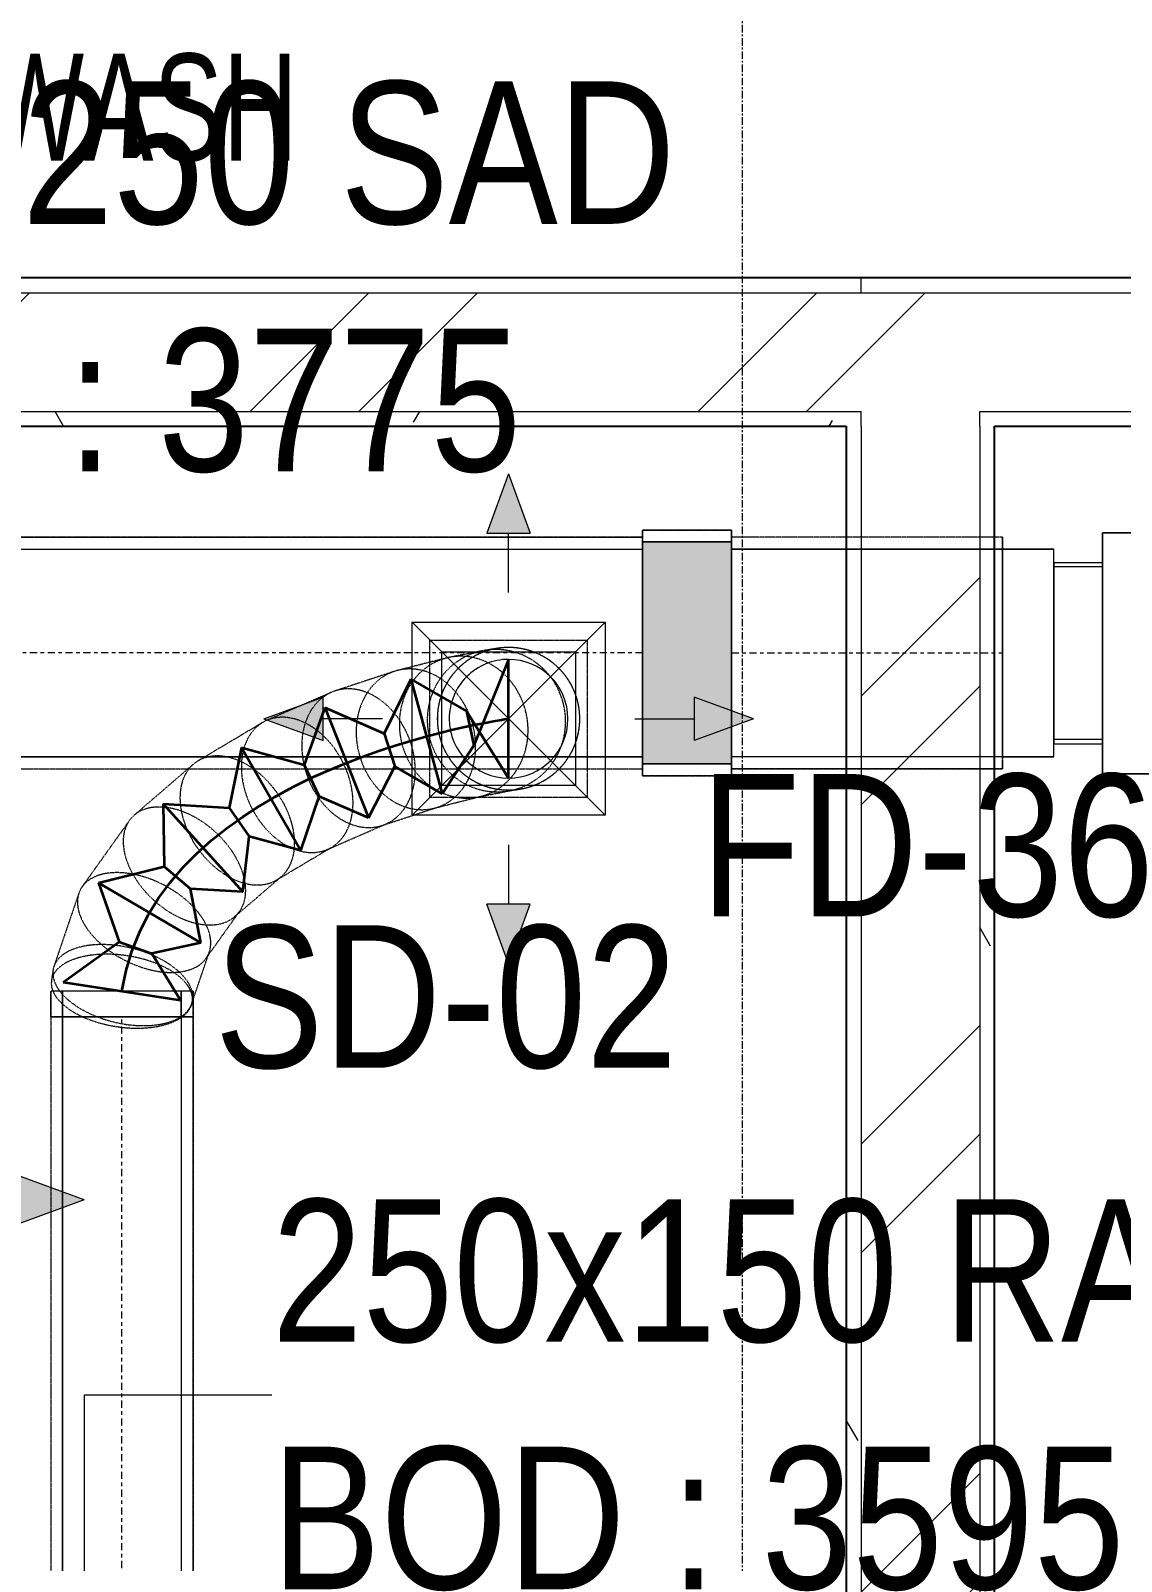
# Model space of a CAD drawing. Header units: inches. Extents: x -83664 to 20107, y -47222 to 19398.
# Drawn here: x -19171 to -17334, y -5651 to -3073 of the extents above; entities that cross this region are included whole.
import ezdxf

# ---------------------------------------------------------------- set-up
doc = ezdxf.new("R2010")
doc.units = ezdxf.units.IN
doc.header["$MEASUREMENT"] = 0
for name, pattern in [('Center', [29.999999, 12, -6, 6, -6]), ('Grid Line', [22.225, 12.7, -3.175, 3.175, -3.175]), ('Hidden 0_50', [1.0584, 0.5292, -0.5292])]:
    doc.linetypes.add(name, pattern=pattern)
for name, color, linetype, lineweight in [('A-DETL-GENF', 7, 'Continuous', 9), ('A-WALL', 7, 'Continuous', 9), ('A-WALL-PATT', 7, 'Continuous', 25), ('G-ANNO-TEXT', 7, 'Continuous', 9), ('M-EQPM', 7, 'Continuous', 18), ('M-HVAC-CDFF', 7, 'Continuous', 9), ('M-HVAC-DUCT-CNTR', 7, 'Center', 9), ('M-HVAC-DUCT-IDEN', 7, 'Continuous', 18), ('ROOM TAG', 7, 'Continuous', 9), ('S-GRID', 7, 'Continuous', 9)]:
    doc.layers.add(name, color=color, linetype=linetype, lineweight=lineweight)
for name, color, linetype, lineweight, true_color in [('FF ROOM TAG_dwg', 7, 'Continuous', 9, 0x767676), ('M-HVAC-DUCT', 7, 'Continuous', 9, 0xffe97f), ('M-HVAC-DUCT-PATT', 7, 'Continuous', 35, 0x007f00)]:
    doc.layers.add(name, color=color, linetype=linetype, lineweight=lineweight, true_color=true_color)
doc.styles.add('Arial Narrow_20', font='ARIALN.TTF', dxfattribs={"width": 0.85, "height": 4572})
doc.styles.add('Arial Narrow_21', font='ARIALN.TTF', dxfattribs={"height": 240})
pattern_1 = [(0, (0, 0), (1219.2, 304.8), [50.292, -864.108, 50.292, -864.108, -4876.8]), (0, (0, 0), (1219.2, 304.8), [-1828.8, 50.292, -1778.508, 50.292, -864.108, -2133.6]), (0, (0, 0), (1219.2, 304.8), [-4572, 50.292, -559.308, 50.292, -1473.708]), (120, (457.2, 152.4), (-873.56454, 903.45817), [50.292, -864.108, 50.292, -864.108, -4876.8]), (120, (457.2, 152.4), (-873.56454, 903.45817), [-1828.8, 50.292, -1778.508, 50.292, -864.108, -2133.6]), (120, (457.2, 152.4), (-873.56454, 903.45817), [-4572, 50.292, -559.308, 50.292, -1473.708]), (240, (609.6, 762), (-345.63546, -1208.25817), [50.292, -864.108, 50.292, -864.108, -4876.8]), (240, (609.6, 762), (-345.63546, -1208.25817), [-1828.8, 50.292, -1778.508, 50.292, -864.108, -2133.6]), (240, (609.6, 762), (-345.63546, -1208.25817), [-4572, 50.292, -559.308, 50.292, -1473.708])]
pattern_2 = [(45, (0, 0), (-377.1708, 377.1708), []), (45, (0, 571.5), (-377.1708, 377.1708), [])]

# ---------------------------------------------------------------- blocks, each defined once
blk = doc.blocks.new('GCE-AT-Supply Air Rectangular Diffuser - 225x225-V73-FIRST FLOOR AC CONDITIONING LAYOUT - PART A')
at = {"layer": 'A-DETL-GENF', "true_color": 0xff7f00}
for points in [[(36.4, 312.5), (0, 412.5), (-36.4, 312.5)], [(-312.5, -36.4), (-312.5, 36.4), (-412.5, 0)], [(375.7, -13.4), (412.5, 0), (375.7, 13.4)], [(0, -412.5), (36.4, -312.5), (-36.4, -312.5)]]:
    blk.add_hatch(color=30, dxfattribs=at).paths.add_polyline_path(points)
at = {"layer": 'A-DETL-GENF', "color": 30, "true_color": 0xff7f00}
for p, q in [((0, 412.5), (-36.4, 312.5)), ((0, 412.5), (36.4, 312.5)), ((-36.4, 312.5), (36.4, 312.5)), ((0, 212.5), (0, 312.5)), ((-162.5, -162.5), (162.5, 162.5)), ((-162.5, 162.5), (162.5, -162.5)), ((-162.5, -162.5), (-162.5, 162.5)), ((-162.5, 162.5), (162.5, 162.5)), ((162.5, 162.5), (162.5, -162.5)), ((-412.5, 0), (-312.5, 36.4)), ((-312.5, -36.4), (-312.5, 36.4)), ((312.5, 36.4), (312.5, -36.4)), ((412.5, 0), (312.5, 36.4)), ((212.5, 0), (312.5, 0)), ((-412.5, 0), (-312.5, -36.4)), ((-212.5, 0), (-312.5, 0)), ((412.5, 0), (312.5, -36.4)), ((162.5, -162.5), (-162.5, -162.5)), ((0, -212.5), (0, -312.5)), ((36.4, -312.5), (-36.4, -312.5)), ((0, -412.5), (-36.4, -312.5)), ((0, -412.5), (36.4, -312.5))]:
    blk.add_line(p, q, dxfattribs=at)
blk = doc.blocks.new('M_Rec to Rnd Transition - Angle - 60 Degree-7670840-FIRST FLOOR AC CONDITIONING LAYOUT - PART A')
at = {"layer": 'M-HVAC-DUCT', "color": 30, "true_color": 0xff7f00}
for p, q in [((0, 100), (43.3, 100)), ((43.3, 100), (0, 100)), ((0, 100), (0, -100)), ((0, -100), (0, 100)), ((43.3, 0), (43.3, 100)), ((43.3, 0), (43.3, 100)), ((43.3, -100), (43.3, 0)), ((43.3, -100), (43.3, 0)), ((0, -100), (43.3, -100)), ((43.3, -100), (0, -100))]:
    blk.add_line(p, q, dxfattribs=at)
blk = doc.blocks.new('M_Rectangular to Round Transition - Angle - 45 Degree-7598641-FIRST FLOOR AC CONDITIONING LAYOUT - PART A')
at = {"layer": 'M-HVAC-DUCT', "color": 30, "true_color": 0xff7f00}
for p, q in [((98623.4, 55249.6), (98623.4, 55474.6)), ((98623.4, 55474.6), (98848.4, 55474.6)), ((98848.4, 55474.6), (98848.4, 55249.6)), ((98848.4, 55249.6), (98623.4, 55249.6))]:
    blk.add_line(p, q, dxfattribs=at)
for start, end in [(90, 180), (0, 90), (180, 270), (270, 0)]:
    blk.add_arc((98735.9, 55362.1), 100, start, end, dxfattribs=at)
blk = doc.blocks.new('GCE-AT-Supply Air Rectangular Diffuser - 300x300-6788639-FIRST FLOOR AC CONDITIONING LAYOUT - PART A')
at = {"layer": 'A-DETL-GENF', "true_color": 0xff7f00}
for points in [[(54.6, 425), (0, 575), (-54.6, 425)], [(-425, -54.6), (-425, 54.6), (-575, 0)], [(425, -54.6), (575, 0), (425, 54.6)], [(0, -575), (54.6, -425), (-54.6, -425)]]:
    blk.add_hatch(color=30, dxfattribs=at).paths.add_polyline_path(points)
at = {"layer": 'A-DETL-GENF', "color": 30, "true_color": 0xff7f00}
for p, q in [((0, 575), (-54.6, 425)), ((0, 575), (54.6, 425)), ((-54.6, 425), (54.6, 425)), ((0, 275), (0, 425)), ((-200, -200), (200, 200)), ((-200, 200), (200, -200)), ((-200, -200), (-200, 200)), ((-200, 200), (200, 200)), ((200, 200), (200, -200)), ((-575, 0), (-425, 54.6)), ((-425, -54.6), (-425, 54.6)), ((425, 54.6), (425, -54.6)), ((575, 0), (425, 54.6)), ((-575, 0), (-425, -54.6)), ((275, 0), (425, 0)), ((-275, 0), (-425, 0)), ((575, 0), (425, -54.6)), ((200, -200), (-200, -200)), ((0, -275), (0, -425)), ((54.6, -425), (-54.6, -425)), ((0, -575), (-54.6, -425)), ((0, -575), (54.6, -425))]:
    blk.add_line(p, q, dxfattribs=at)
blk = doc.blocks.new('CAV - CAV-22-9301384-FIRST FLOOR AC CONDITIONING LAYOUT - PART A')
at = {"layer": 'M-EQPM', "color": 30, "true_color": 0xff7f00}
for p, q in [((500, 203), (-500, 203)), ((-500, 203), (-500, -203)), ((-500, -203), (-500, 203)), ((-500, 203), (500, 203)), ((500, -203), (500, 203)), ((500, 203), (500, -203)), ((-500, 152.5), (-581.8, 152.5)), ((-581.8, 152.5), (-581.8, -152.5)), ((-581.8, 152.5), (-581.8, -152.5)), ((-500, 145.8), (-581.8, 145.8)), ((-581.8, -144.2), (-581.8, 145.8)), ((-581.8, -144.2), (-581.8, 145.8)), ((-500, -152.5), (-500, 152.5)), ((-500, -152.5), (-500, 152.5)), ((-500, 145.8), (-500, -144.2)), ((-500, 145.8), (-500, -144.2)), ((581.8, 152.5), (500, 152.5)), ((500, 152.5), (500, -152.5)), ((500, 152.5), (500, -152.5)), ((581.8, 145.8), (500, 145.8)), ((500, -144.2), (500, 145.8)), ((500, -144.2), (500, 145.8)), ((581.8, -152.5), (581.8, 152.5)), ((581.8, -152.5), (581.8, 152.5)), ((581.8, 145.8), (581.8, -144.2)), ((581.8, 145.8), (581.8, -144.2)), ((-425, -123.3), (-425, 122.8)), ((-425, 122.8), (425, 122.8)), ((425, 122.8), (-425, 122.8)), ((-425, 122.8), (-425, -123.3)), ((425, 122.8), (425, -123.3)), ((425, -123.3), (425, 122.8)), ((425, -123.3), (-425, -123.3)), ((-425, -123.3), (425, -123.3)), ((-581.8, -144.2), (-500, -144.2)), ((-581.8, -152.5), (-500, -152.5)), ((500, -144.2), (581.8, -144.2)), ((500, -152.5), (581.8, -152.5)), ((-500, -203), (500, -203)), ((500, -203), (-500, -203)), ((-183.8, -203), (-403.8, -203)), ((-403.8, -203), (-183.8, -203)), ((-403.8, -203), (-403.8, -257.7)), ((-403.8, -203), (-403.8, -257.7)), ((-183.8, -257.7), (-183.8, -203)), ((-183.8, -203), (-183.8, -257.7)), ((-183.8, -257.7), (-403.8, -257.7)), ((-403.8, -257.7), (-183.8, -257.7))]:
    blk.add_line(p, q, dxfattribs=at)
blk = doc.blocks.new('GCE-DA-Fire Damper-Rectangular - Standard-8200079-FIRST FLOOR AC CONDITIONING LAYOUT - PART A')
at = {"layer": 'A-DETL-GENF', "true_color": 0xff7f00}
blk.add_hatch(color=30, dxfattribs=at).paths.add_polyline_path([(75, 187), (75, -187), (-75, -187), (-75, 187)])
at = {"layer": 'A-DETL-GENF', "color": 30, "true_color": 0xff7f00}
for p, q in [((75, 187), (-75, 187)), ((-75, 187), (-75, -187)), ((75, -187), (75, 187)), ((-75, -187), (75, -187))]:
    blk.add_line(p, q, dxfattribs=at)
at = {"layer": 'M-HVAC-DUCT', "color": 30, "true_color": 0xff7f00}
for p, q in [((-75, -187), (-75, 187)), ((-75, 187), (75, 187)), ((75, 187), (75, -187)), ((75, -187), (-75, -187))]:
    blk.add_line(p, q, dxfattribs=at)
blk = doc.blocks.new('M_Rec to Rnd Transition - Angle - 60 Degree-7718193-FIRST FLOOR AC CONDITIONING LAYOUT - PART A')
at = {"layer": 'M-HVAC-DUCT', "color": 30, "true_color": 0xff7f00}
for p, q in [((0, 175), (86.6, 175)), ((86.6, 175), (0, 175)), ((0, 175), (0, -175)), ((0, -175), (0, 175)), ((86.6, 0), (86.6, 175)), ((86.6, 0), (86.6, 175)), ((86.6, -175), (86.6, 0)), ((86.6, -175), (86.6, 0)), ((0, -175), (86.6, -175)), ((86.6, -175), (0, -175))]:
    blk.add_line(p, q, dxfattribs=at)
blk = doc.blocks.new('TEMW-SMBZ-HO-BM-HVAC-00002_rvt-1-FIRST FLOOR AC CONDITIONING LAYOUT - PART A')
at = {"layer": 'M-HVAC-DUCT', "color": 30, "linetype": 'Hidden 0_50', "true_color": 0xff7f00}
for p, q in [((133466.3, 94458), (133316.3, 94458)), ((133316.3, 94458), (133316.3, 94044)), ((133316.3, 94044), (133316.3, 94458)), ((133316.3, 94458), (133466.3, 94458)), ((133466.3, 94044), (133466.3, 94458)), ((133466.3, 94458), (133466.3, 94044)), ((133316.3, 94446), (131482, 94446)), ((131482, 94446), (133316.3, 94446)), ((133316.3, 94446), (133316.3, 94056)), ((133316.3, 94056), (133316.3, 94446)), ((133466.3, 94056), (133466.3, 94446)), ((133466.3, 94446), (133466.3, 94056)), ((133922.6, 94446), (133466.3, 94446)), ((133922.6, 94446), (133466.3, 94446)), ((133922.6, 94056), (133922.6, 94446)), ((133922.6, 94446), (133922.6, 94056)), ((132958.1, 94007.7), (132958.1, 94272.7)), ((132958.1, 94272.7), (133223.1, 94272.7)), ((133223.1, 94272.7), (133223.1, 94007.7)), ((133046.9, 94254.7), (132991.1, 94243.6)), ((133071.8, 94258.7), (133051.2, 94255.4)), ((132898.3, 94220), (132798.2, 94187)), ((132986.1, 94242.5), (132903.7, 94221.5)), ((132792.2, 94184.7), (132683.3, 94137.4)), ((132676.4, 94133.9), (132567.5, 94069.2)), ((132559.6, 94063.6), (132459.9, 93977.7)), ((131482, 94056), (133316.3, 94056)), ((131482, 94056), (133316.3, 94056)), ((133316.3, 94044), (133466.3, 94044)), ((133466.3, 94044), (133316.3, 94044)), ((133466.3, 94056), (133922.6, 94056)), ((133922.6, 94056), (133466.3, 94056)), ((133039, 94008.4), (133093.4, 94019.2)), ((133089.1, 94018.5), (133109.4, 94021.7)), ((132877.6, 93960.5), (132970.7, 93991.1)), ((133223.1, 94007.7), (132958.1, 94007.7)), ((132965.3, 93989.6), (133044, 94009.6)), ((132451.8, 93968.8), (132372.4, 93857.4)), ((132785.7, 93920.2), (132883.6, 93962.8)), ((132699.8, 93868.6), (132792.6, 93923.8)), ((132629.3, 93806.9), (132707.7, 93874.3)), ((132366.8, 93846.5), (132324.7, 93723.1)), ((132581, 93736.6), (132637.4, 93815.7)), ((132556.9, 93660.2), (132586.6, 93747.6)), ((132323.3, 93717.2), (132320.6, 93699.3)), ((132319.3, 93638.1), (132319.3, 93681.4)), ((132319.3, 93681.4), (132319.3, 93638.1)), ((132439.3, 93681.4), (132319.3, 93681.4)), ((132439.3, 93681.4), (132319.3, 93681.4)), ((132559.3, 93681.4), (132439.3, 93681.4)), ((132559.3, 93681.4), (132439.3, 93681.4)), ((132559.3, 93638.1), (132559.3, 93681.4)), ((132559.3, 93681.4), (132559.3, 93638.1)), ((132557.9, 93663.4), (132558.3, 93666.1)), ((132559.3, 93638.1), (132319.3, 93638.1)), ((132319.3, 93638.1), (132559.3, 93638.1)), ((132319.3, 93638.1), (132319.3, 91030)), ((132319.3, 93638.1), (132319.3, 91030)), ((132559.3, 93638.1), (132319.3, 93638.1)), ((132319.3, 93638.1), (132559.3, 93638.1)), ((132559.3, 91030), (132559.3, 93638.1)), ((132559.3, 93638.1), (132559.3, 91030))]:
    blk.add_line(p, q, dxfattribs=at)
at = {"layer": 'M-HVAC-DUCT', "color": 30, "true_color": 0xff7f00}
for p, q in [((131482, 94426), (133316.3, 94426)), ((131482, 94426), (133316.3, 94426)), ((133316.3, 94076), (133316.3, 94426)), ((133316.3, 94426), (133316.3, 94076)), ((133466.3, 94426), (133466.3, 94076)), ((133466.3, 94076), (133466.3, 94426)), ((133466.3, 94426), (133922.6, 94426)), ((133922.6, 94426), (133466.3, 94426)), ((133922.6, 94426), (133922.6, 94076)), ((133922.6, 94076), (133922.6, 94426)), ((133316.3, 94076), (131482, 94076)), ((131482, 94076), (133316.3, 94076)), ((133922.6, 94076), (133466.3, 94076)), ((133922.6, 94076), (133466.3, 94076)), ((132339.3, 93638.1), (132539.3, 93638.1)), ((132539.3, 93638.1), (132339.3, 93638.1)), ((132339.3, 91030), (132339.3, 93638.1)), ((132339.3, 93638.1), (132339.3, 91030)), ((132539.3, 93638.1), (132539.3, 91030)), ((132539.3, 93638.1), (132539.3, 91030))]:
    blk.add_line(p, q, dxfattribs=at)
at = {"layer": 'M-HVAC-DUCT', "color": 30, "linetype": 'Hidden 0_50', "true_color": 0xff7f00}
for start, end in [(90, 180), (327.3244, 147.3244), (0, 90), (147.3244, 327.3244), (180, 270), (270, 0)]:
    blk.add_arc((133090.6, 94140.2), 120, start, end, dxfattribs=at)
for start_param, end_param in [(3.141593, 6.283185), (0, 3.141593)]:
    blk.add_ellipse((132439.3, 93681.4), major_axis=(-118.6, 18), ratio=0.502686, start_param=start_param, end_param=end_param, dxfattribs=at)
for points in [[(133107.9, 94059.7), (133112.8, 94068.4), (133120.4, 94087.2), (133124.7, 94118.2), (133121.5, 94149.6), (133111, 94179.5), (133094, 94205.7), (133071.6, 94226.5), (133045.4, 94240.4), (133017.1, 94246.6), (132988.6, 94244.5), (132962, 94234.3), (132938.9, 94216.8), (132927, 94201), (132922.1, 94192.3)], [(133168.6, 94071.8), (133174.1, 94080.5), (133182.7, 94099.6), (133187.9, 94130.7), (133185.1, 94162.3), (133174.5, 94192.1), (133156.8, 94218.2), (133133.2, 94238.7), (133105.3, 94252.3), (133075, 94258.1), (133044.3, 94255.5), (133015.4, 94244.9), (132990.3, 94227), (132977.1, 94210.9), (132971.7, 94202.1)], [(133191.6, 94075.4), (133197.3, 94084.2), (133206.2, 94103.3), (133211.8, 94134.5), (133209.2, 94166.1), (133198.4, 94195.9), (133180.3, 94221.9), (133156.1, 94242.4), (133127.5, 94255.8), (133096.3, 94261.4), (133064.7, 94258.8), (133034.9, 94248), (133008.9, 94229.9), (132995.2, 94213.8), (132989.6, 94205)], [(133022.8, 94038.1), (133027, 94046.6), (133033.4, 94065.1), (133036.3, 94095.7), (133032.2, 94127), (133021.5, 94156.8), (133004.8, 94183.1), (132983.4, 94204.1), (132958.6, 94218.4), (132932.2, 94225), (132905.9, 94223.5), (132881.6, 94213.9), (132860.9, 94197), (132850.5, 94181.5), (132846.2, 94173)], [(132922.1, 94192.3), (132917.3, 94183.6), (132909.6, 94164.8), (132905.4, 94133.8), (132908.6, 94102.4), (132919, 94072.5), (132936, 94046.3), (132958.4, 94025.5), (132984.7, 94011.6), (133013, 94005.4), (133041.4, 94007.5), (133068.1, 94017.7), (133091.1, 94035.2), (133103, 94051), (133107.9, 94059.7)], [(132971.7, 94202.1), (132966.3, 94193.4), (132957.7, 94174.3), (132952.4, 94143.2), (132955.2, 94111.6), (132965.8, 94081.8), (132983.5, 94055.7), (133007.1, 94035.2), (133035, 94021.6), (133065.3, 94015.8), (133096, 94018.4), (133124.9, 94029), (133150, 94046.9), (133163.2, 94063), (133168.6, 94071.8)], [(132989.6, 94205), (132983.9, 94196.2), (132975, 94177.1), (132969.4, 94145.9), (132972, 94114.3), (132982.8, 94084.5), (133000.9, 94058.5), (133025.1, 94038), (133053.7, 94024.5), (133084.9, 94019), (133116.5, 94021.6), (133146.3, 94032.4), (133172.3, 94050.5), (133186, 94066.6), (133191.6, 94075.4)], [(132924.3, 94005.7), (132927.9, 94014), (132933, 94032.1), (132934.3, 94062.1), (132928.9, 94093), (132917.4, 94122.5), (132900.4, 94148.7), (132879.2, 94169.8), (132855.1, 94184.3), (132829.9, 94191.4), (132805.3, 94190.3), (132782.8, 94181.4), (132764.1, 94165.1), (132755, 94150.1), (132751.4, 94141.8)], [(132846.2, 94173), (132842, 94164.5), (132835.6, 94146), (132832.7, 94115.4), (132836.8, 94084.1), (132847.5, 94054.3), (132864.2, 94028), (132885.6, 94007), (132910.4, 93992.7), (132936.8, 93986.1), (132963.1, 93987.6), (132987.4, 93997.2), (133008.1, 94014.1), (133018.5, 94029.6), (133022.8, 94038.1)], [(132822.4, 93961.4), (132825.3, 93969.4), (132829.2, 93987), (132828.5, 94016.2), (132821.3, 94046.2), (132808.3, 94075.1), (132790.3, 94100.8), (132768.4, 94121.6), (132744.2, 94136.1), (132719.4, 94143.3), (132695.6, 94142.7), (132674.4, 94134.3), (132657.4, 94118.7), (132649.5, 94104.3), (132646.6, 94096.3)], [(132751.4, 94141.8), (132747.9, 94133.5), (132742.7, 94115.4), (132741.5, 94085.4), (132746.9, 94054.5), (132758.4, 94025), (132775.4, 93998.8), (132796.6, 93977.7), (132820.6, 93963.2), (132845.9, 93956.2), (132870.5, 93957.2), (132893, 93966.1), (132911.7, 93982.4), (132920.8, 93997.4), (132924.3, 94005.7)], [(132646.6, 94096.3), (132643.7, 94088.2), (132639.9, 94070.7), (132640.6, 94041.5), (132647.7, 94011.4), (132660.7, 93982.5), (132678.8, 93956.8), (132700.6, 93936), (132724.8, 93921.5), (132749.6, 93914.3), (132773.4, 93915), (132794.6, 93923.3), (132811.6, 93938.9), (132819.5, 93953.4), (132822.4, 93961.4)], [(132726.6, 93904.5), (132728.9, 93912.1), (132731.3, 93928.8), (132728.3, 93956.7), (132718.9, 93985.4), (132703.6, 94012.9), (132683.6, 94037.5), (132660.2, 94057.4), (132635, 94071.2), (132609.6, 94078.1), (132586, 94077.6), (132565.5, 94069.6), (132549.7, 94054.8), (132543, 94041), (132540.7, 94033.4)], [(132540.7, 94033.4), (132538.5, 94025.8), (132536, 94009), (132539, 93981.2), (132548.4, 93952.5), (132563.7, 93924.9), (132583.7, 93900.4), (132607.1, 93880.5), (132632.4, 93866.6), (132657.7, 93859.7), (132681.3, 93860.3), (132701.8, 93868.2), (132717.6, 93883.1), (132724.3, 93896.8), (132726.6, 93904.5)], [(132646, 93835.1), (132647.7, 93842.2), (132648.7, 93857.7), (132643.1, 93883.3), (132630.7, 93909.5), (132612.5, 93934.5), (132589.7, 93956.7), (132563.8, 93974.4), (132536.6, 93986.6), (132510, 93992.3), (132485.7, 93991.2), (132465.4, 93983.4), (132450.5, 93969.4), (132444.9, 93956.5), (132443.2, 93949.4)], [(132443.2, 93949.4), (132441.6, 93942.3), (132440.6, 93926.9), (132446.2, 93901.3), (132458.5, 93875.1), (132476.7, 93850), (132499.5, 93827.9), (132525.4, 93810.1), (132552.6, 93798), (132579.3, 93792.2), (132603.6, 93793.3), (132623.8, 93801.1), (132638.7, 93815.2), (132644.4, 93828), (132646, 93835.1)], [(132588.3, 93754.2), (132589.4, 93760.5), (132589.1, 93774.1), (132580.9, 93796.1), (132565.6, 93818.1), (132544.3, 93838.7), (132518.3, 93856.5), (132489.5, 93870.2), (132459.9, 93878.9), (132431.4, 93882), (132405.9, 93879.4), (132385.4, 93871.1), (132371, 93857.8), (132366.2, 93846.2), (132365.1, 93839.8)], [(132365.1, 93839.8), (132364, 93833.5), (132364.4, 93819.9), (132372.5, 93798), (132387.8, 93775.9), (132409.2, 93755.3), (132435.1, 93737.6), (132463.9, 93723.9), (132493.6, 93715.1), (132522.1, 93712), (132547.5, 93714.7), (132568.1, 93722.9), (132582.5, 93736.3), (132587.2, 93747.9), (132588.3, 93754.2)], [(132558.3, 93666.1), (132559.1, 93671.6), (132558.1, 93683.2), (132548.6, 93701.2), (132531.7, 93718.6), (132508.6, 93734.1), (132480.9, 93746.8), (132450.5, 93755.7), (132419.4, 93760.2), (132389.8, 93760), (132363.6, 93755.2), (132342.7, 93746), (132328.5, 93733.2), (132324.1, 93722.7), (132323.3, 93717.2)], [(132323.3, 93717.2), (132322.5, 93711.7), (132323.5, 93700), (132333, 93682), (132349.9, 93664.6), (132373, 93649.1), (132400.7, 93636.5), (132431.1, 93627.6), (132462.2, 93623.1), (132491.8, 93623.3), (132518, 93628.1), (132538.9, 93637.2), (132553.1, 93650.1), (132557.5, 93660.5), (132558.3, 93666.1)]]:
    blk.add_open_spline(points, degree=3, dxfattribs=at)
at = {"layer": 'M-HVAC-DUCT-CNTR', "color": 30, "true_color": 0xff7f00}
for p, q in [((133316.3, 94251), (131482, 94251)), ((133466.3, 94251), (133922.6, 94251)), ((132439.3, 91030), (132439.3, 93638.1))]:
    blk.add_line(p, q, dxfattribs=at)
at = {"layer": 'M-HVAC-DUCT-CNTR', "color": 30, "linetype": 'Continuous', "lineweight": 35, "true_color": 0xff7f00}
blk.add_open_spline([(132439.3, 93681.4), (132496.7, 94060.7), (133090.6, 94140.2), (133090.6, 94140.2)], degree=3, dxfattribs=at)
at = {"layer": 'M-HVAC-DUCT-PATT', "color": 30, "true_color": 0xff7f00}
for p, q in [((133090.6, 94240.2), (133032.1, 94095.4)), ((133090.6, 94040.2), (133090.6, 94240.2)), ((132926.1, 94207), (132880.9, 94115.3)), ((132926.1, 94207), (133019.9, 94152.7)), ((132926.1, 94207), (132978.6, 94014)), ((132926.1, 94207), (132978.6, 94014)), ((132781.3, 94159.1), (132746.5, 94062.4)), ((132781.3, 94159.1), (132880.9, 94115.3)), ((132781.3, 94159.1), (132854.9, 93973.2)), ((132781.3, 94159.1), (132854.9, 93973.2)), ((133090.6, 94040.2), (133019.9, 94152.7)), ((133019.9, 94152.7), (133032.1, 94095.4)), ((132880.9, 94115.3), (132899.1, 94059.6)), ((132640.6, 94091.8), (132620.1, 93990)), ((132640.6, 94091.8), (132746.5, 94062.4)), ((132640.6, 94091.8), (132740.5, 93918.6)), ((132640.6, 94091.8), (132740.5, 93918.6)), ((132978.6, 94014), (133032.1, 94095.4)), ((132746.5, 94062.4), (132771.4, 94009.5)), ((132854.9, 93973.2), (132899.1, 94059.6)), ((132978.6, 94014), (132899.1, 94059.6)), ((132508.7, 93997), (132620.1, 93990)), ((132508.7, 93997), (132642.9, 93848.8)), ((132508.7, 93997), (132642.9, 93848.8)), ((132508.7, 93997), (132510.5, 93891.6)), ((132620.1, 93990), (132653.8, 93942.1)), ((132740.5, 93918.6), (132771.4, 94009.5)), ((132854.9, 93973.2), (132771.4, 94009.5)), ((132642.9, 93848.8), (132653.8, 93942.1)), ((132740.5, 93918.6), (132653.8, 93942.1)), ((132399.6, 93863.9), (132510.5, 93891.6)), ((132510.5, 93891.6), (132555, 93853.6)), ((132399.6, 93863.9), (132572.3, 93763)), ((132399.6, 93863.9), (132572.3, 93763)), ((132399.6, 93863.9), (132434.5, 93764.3)), ((132642.9, 93848.8), (132555, 93853.6)), ((132572.3, 93763), (132555, 93853.6)), ((132340.4, 93696.4), (132434.5, 93764.3)), ((132434.5, 93764.3), (132489.8, 93745.1)), ((132572.3, 93763), (132489.8, 93745.1)), ((132538.1, 93666.4), (132489.8, 93745.1)), ((132340.4, 93696.4), (132538.1, 93666.4)), ((132340.4, 93696.4), (132538.1, 93666.4))]:
    blk.add_line(p, q, dxfattribs=at)
at = {"layer": 'M-EQPM', "color": 6, "linetype": 'Hidden 0_50', "lineweight": 9, "true_color": 0xff00ff}
blk.add_blockref('CAV - CAV-22-9301384-FIRST FLOOR AC CONDITIONING LAYOUT - PART A', (134591, 94250.2), dxfattribs=at)
at = {"layer": 'M-HVAC-CDFF', "color": 6, "linetype": 'Hidden 0_50', "lineweight": 9, "true_color": 0xff00ff}
for name, p in [('GCE-AT-Supply Air Rectangular Diffuser - 225x225-V73-FIRST FLOOR AC CONDITIONING LAYOUT - PART A', (133090.6, 94140.2)), ('GCE-AT-Supply Air Rectangular Diffuser - 300x300-6788639-FIRST FLOOR AC CONDITIONING LAYOUT - PART A', (131800.7, 93330))]:
    blk.add_blockref(name, p, dxfattribs=at)
at = {"layer": 'M-HVAC-DUCT', "color": 6, "linetype": 'Hidden 0_50', "lineweight": 9, "true_color": 0xff00ff, "extrusion": (0, 0, -1), "rotation": 180}
blk.add_blockref('GCE-DA-Fire Damper-Rectangular - Standard-8200079-FIRST FLOOR AC CONDITIONING LAYOUT - PART A', (-133391.3, 94251), dxfattribs=at)
at = {"layer": 'M-HVAC-DUCT', "color": 6, "linetype": 'Hidden 0_50', "lineweight": 9, "true_color": 0xff00ff}
blk.add_blockref('M_Rec to Rnd Transition - Angle - 60 Degree-7718193-FIRST FLOOR AC CONDITIONING LAYOUT - PART A', (133922.6, 94251), dxfattribs=at)
for name, p, rotation in [('M_Rectangular to Round Transition - Angle - 45 Degree-7598641-FIRST FLOOR AC CONDITIONING LAYOUT - PART A', (231826.5, 149502.3), 180), ('M_Rec to Rnd Transition - Angle - 60 Degree-7670840-FIRST FLOOR AC CONDITIONING LAYOUT - PART A', (132439.3, 93638.1), 90)]:
    blk.add_blockref(name, p, dxfattribs=dict(at, rotation=rotation))
blk = doc.blocks.new('TEMW-SMBZ-HO-BM-HVAC-00002_rvt-2-FIRST FLOOR AC CONDITIONING LAYOUT - PART A')
at = {"layer": 'M-HVAC-DUCT', "color": 30, "linetype": 'Hidden 0_50', "true_color": 0xff7f00}
for p, q in [((133466.3, 94458), (133316.3, 94458)), ((133316.3, 94458), (133316.3, 94044)), ((133316.3, 94044), (133316.3, 94458)), ((133316.3, 94458), (133466.3, 94458)), ((133466.3, 94044), (133466.3, 94458)), ((133466.3, 94458), (133466.3, 94044)), ((133316.3, 94446), (131482, 94446)), ((131482, 94446), (133316.3, 94446)), ((133316.3, 94446), (133316.3, 94056)), ((133316.3, 94056), (133316.3, 94446)), ((133466.3, 94056), (133466.3, 94446)), ((133466.3, 94446), (133466.3, 94056)), ((133922.6, 94446), (133466.3, 94446)), ((133922.6, 94446), (133466.3, 94446)), ((133922.6, 94056), (133922.6, 94446)), ((133922.6, 94446), (133922.6, 94056)), ((132958.1, 94007.7), (132958.1, 94272.7)), ((132958.1, 94272.7), (133223.1, 94272.7)), ((133223.1, 94272.7), (133223.1, 94007.7)), ((133046.9, 94254.7), (132991.1, 94243.6)), ((133071.8, 94258.7), (133051.2, 94255.4)), ((132898.3, 94220), (132798.2, 94187)), ((132986.1, 94242.5), (132903.7, 94221.5)), ((132792.2, 94184.7), (132683.3, 94137.4)), ((132676.4, 94133.9), (132567.5, 94069.2)), ((132559.6, 94063.6), (132459.9, 93977.7)), ((131482, 94056), (133316.3, 94056)), ((131482, 94056), (133316.3, 94056)), ((133316.3, 94044), (133466.3, 94044)), ((133466.3, 94044), (133316.3, 94044)), ((133466.3, 94056), (133922.6, 94056)), ((133922.6, 94056), (133466.3, 94056)), ((133039, 94008.4), (133093.4, 94019.2)), ((133089.1, 94018.5), (133109.4, 94021.7)), ((132877.6, 93960.5), (132970.7, 93991.1)), ((133223.1, 94007.7), (132958.1, 94007.7)), ((132965.3, 93989.6), (133044, 94009.6)), ((132451.8, 93968.8), (132372.4, 93857.4)), ((132785.7, 93920.2), (132883.6, 93962.8)), ((132699.8, 93868.6), (132792.6, 93923.8)), ((132629.3, 93806.9), (132707.7, 93874.3)), ((132366.8, 93846.5), (132324.7, 93723.1)), ((132581, 93736.6), (132637.4, 93815.7)), ((132556.9, 93660.2), (132586.6, 93747.6)), ((132323.3, 93717.2), (132320.6, 93699.3)), ((132319.3, 93638.1), (132319.3, 93681.4)), ((132319.3, 93681.4), (132319.3, 93638.1)), ((132439.3, 93681.4), (132319.3, 93681.4)), ((132439.3, 93681.4), (132319.3, 93681.4)), ((132559.3, 93681.4), (132439.3, 93681.4)), ((132559.3, 93681.4), (132439.3, 93681.4)), ((132559.3, 93638.1), (132559.3, 93681.4)), ((132559.3, 93681.4), (132559.3, 93638.1)), ((132557.9, 93663.4), (132558.3, 93666.1)), ((132559.3, 93638.1), (132319.3, 93638.1)), ((132319.3, 93638.1), (132559.3, 93638.1)), ((132319.3, 93638.1), (132319.3, 91030)), ((132319.3, 93638.1), (132319.3, 91030)), ((132559.3, 93638.1), (132319.3, 93638.1)), ((132319.3, 93638.1), (132559.3, 93638.1)), ((132559.3, 91030), (132559.3, 93638.1)), ((132559.3, 93638.1), (132559.3, 91030))]:
    blk.add_line(p, q, dxfattribs=at)
at = {"layer": 'M-HVAC-DUCT', "color": 30, "true_color": 0xff7f00}
for p, q in [((131482, 94426), (133316.3, 94426)), ((131482, 94426), (133316.3, 94426)), ((133316.3, 94076), (133316.3, 94426)), ((133316.3, 94426), (133316.3, 94076)), ((133466.3, 94426), (133466.3, 94076)), ((133466.3, 94076), (133466.3, 94426)), ((133466.3, 94426), (133922.6, 94426)), ((133922.6, 94426), (133466.3, 94426)), ((133922.6, 94426), (133922.6, 94076)), ((133922.6, 94076), (133922.6, 94426)), ((133316.3, 94076), (131482, 94076)), ((131482, 94076), (133316.3, 94076)), ((133922.6, 94076), (133466.3, 94076)), ((133922.6, 94076), (133466.3, 94076)), ((132339.3, 93638.1), (132539.3, 93638.1)), ((132539.3, 93638.1), (132339.3, 93638.1)), ((132339.3, 91030), (132339.3, 93638.1)), ((132339.3, 93638.1), (132339.3, 91030)), ((132539.3, 93638.1), (132539.3, 91030)), ((132539.3, 93638.1), (132539.3, 91030))]:
    blk.add_line(p, q, dxfattribs=at)
at = {"layer": 'M-HVAC-DUCT', "color": 30, "linetype": 'Hidden 0_50', "true_color": 0xff7f00}
for start, end in [(90, 180), (327.3244, 147.3244), (0, 90), (147.3244, 327.3244), (180, 270), (270, 0)]:
    blk.add_arc((133090.6, 94140.2), 120, start, end, dxfattribs=at)
for start_param, end_param in [(3.141593, 6.283185), (0, 3.141593)]:
    blk.add_ellipse((132439.3, 93681.4), major_axis=(-118.6, 18), ratio=0.502686, start_param=start_param, end_param=end_param, dxfattribs=at)
for points in [[(133107.9, 94059.7), (133112.8, 94068.4), (133120.4, 94087.2), (133124.7, 94118.2), (133121.5, 94149.6), (133111, 94179.5), (133094, 94205.7), (133071.6, 94226.5), (133045.4, 94240.4), (133017.1, 94246.6), (132988.6, 94244.5), (132962, 94234.3), (132938.9, 94216.8), (132927, 94201), (132922.1, 94192.3)], [(133168.6, 94071.8), (133174.1, 94080.5), (133182.7, 94099.6), (133187.9, 94130.7), (133185.1, 94162.3), (133174.5, 94192.1), (133156.8, 94218.2), (133133.2, 94238.7), (133105.3, 94252.3), (133075, 94258.1), (133044.3, 94255.5), (133015.4, 94244.9), (132990.3, 94227), (132977.1, 94210.9), (132971.7, 94202.1)], [(133191.6, 94075.4), (133197.3, 94084.2), (133206.2, 94103.3), (133211.8, 94134.5), (133209.2, 94166.1), (133198.4, 94195.9), (133180.3, 94221.9), (133156.1, 94242.4), (133127.5, 94255.8), (133096.3, 94261.4), (133064.7, 94258.8), (133034.9, 94248), (133008.9, 94229.9), (132995.2, 94213.8), (132989.6, 94205)], [(133022.8, 94038.1), (133027, 94046.6), (133033.4, 94065.1), (133036.3, 94095.7), (133032.2, 94127), (133021.5, 94156.8), (133004.8, 94183.1), (132983.4, 94204.1), (132958.6, 94218.4), (132932.2, 94225), (132905.9, 94223.5), (132881.6, 94213.9), (132860.9, 94197), (132850.5, 94181.5), (132846.2, 94173)], [(132922.1, 94192.3), (132917.3, 94183.6), (132909.6, 94164.8), (132905.4, 94133.8), (132908.6, 94102.4), (132919, 94072.5), (132936, 94046.3), (132958.4, 94025.5), (132984.7, 94011.6), (133013, 94005.4), (133041.4, 94007.5), (133068.1, 94017.7), (133091.1, 94035.2), (133103, 94051), (133107.9, 94059.7)], [(132971.7, 94202.1), (132966.3, 94193.4), (132957.7, 94174.3), (132952.4, 94143.2), (132955.2, 94111.6), (132965.8, 94081.8), (132983.5, 94055.7), (133007.1, 94035.2), (133035, 94021.6), (133065.3, 94015.8), (133096, 94018.4), (133124.9, 94029), (133150, 94046.9), (133163.2, 94063), (133168.6, 94071.8)], [(132989.6, 94205), (132983.9, 94196.2), (132975, 94177.1), (132969.4, 94145.9), (132972, 94114.3), (132982.8, 94084.5), (133000.9, 94058.5), (133025.1, 94038), (133053.7, 94024.5), (133084.9, 94019), (133116.5, 94021.6), (133146.3, 94032.4), (133172.3, 94050.5), (133186, 94066.6), (133191.6, 94075.4)], [(132924.3, 94005.7), (132927.9, 94014), (132933, 94032.1), (132934.3, 94062.1), (132928.9, 94093), (132917.4, 94122.5), (132900.4, 94148.7), (132879.2, 94169.8), (132855.1, 94184.3), (132829.9, 94191.4), (132805.3, 94190.3), (132782.8, 94181.4), (132764.1, 94165.1), (132755, 94150.1), (132751.4, 94141.8)], [(132846.2, 94173), (132842, 94164.5), (132835.6, 94146), (132832.7, 94115.4), (132836.8, 94084.1), (132847.5, 94054.3), (132864.2, 94028), (132885.6, 94007), (132910.4, 93992.7), (132936.8, 93986.1), (132963.1, 93987.6), (132987.4, 93997.2), (133008.1, 94014.1), (133018.5, 94029.6), (133022.8, 94038.1)], [(132822.4, 93961.4), (132825.3, 93969.4), (132829.2, 93987), (132828.5, 94016.2), (132821.3, 94046.2), (132808.3, 94075.1), (132790.3, 94100.8), (132768.4, 94121.6), (132744.2, 94136.1), (132719.4, 94143.3), (132695.6, 94142.7), (132674.4, 94134.3), (132657.4, 94118.7), (132649.5, 94104.3), (132646.6, 94096.3)], [(132751.4, 94141.8), (132747.9, 94133.5), (132742.7, 94115.4), (132741.5, 94085.4), (132746.9, 94054.5), (132758.4, 94025), (132775.4, 93998.8), (132796.6, 93977.7), (132820.6, 93963.2), (132845.9, 93956.2), (132870.5, 93957.2), (132893, 93966.1), (132911.7, 93982.4), (132920.8, 93997.4), (132924.3, 94005.7)], [(132646.6, 94096.3), (132643.7, 94088.2), (132639.9, 94070.7), (132640.6, 94041.5), (132647.7, 94011.4), (132660.7, 93982.5), (132678.8, 93956.8), (132700.6, 93936), (132724.8, 93921.5), (132749.6, 93914.3), (132773.4, 93915), (132794.6, 93923.3), (132811.6, 93938.9), (132819.5, 93953.4), (132822.4, 93961.4)], [(132726.6, 93904.5), (132728.9, 93912.1), (132731.3, 93928.8), (132728.3, 93956.7), (132718.9, 93985.4), (132703.6, 94012.9), (132683.6, 94037.5), (132660.2, 94057.4), (132635, 94071.2), (132609.6, 94078.1), (132586, 94077.6), (132565.5, 94069.6), (132549.7, 94054.8), (132543, 94041), (132540.7, 94033.4)], [(132540.7, 94033.4), (132538.5, 94025.8), (132536, 94009), (132539, 93981.2), (132548.4, 93952.5), (132563.7, 93924.9), (132583.7, 93900.4), (132607.1, 93880.5), (132632.4, 93866.6), (132657.7, 93859.7), (132681.3, 93860.3), (132701.8, 93868.2), (132717.6, 93883.1), (132724.3, 93896.8), (132726.6, 93904.5)], [(132646, 93835.1), (132647.7, 93842.2), (132648.7, 93857.7), (132643.1, 93883.3), (132630.7, 93909.5), (132612.5, 93934.5), (132589.7, 93956.7), (132563.8, 93974.4), (132536.6, 93986.6), (132510, 93992.3), (132485.7, 93991.2), (132465.4, 93983.4), (132450.5, 93969.4), (132444.9, 93956.5), (132443.2, 93949.4)], [(132443.2, 93949.4), (132441.6, 93942.3), (132440.6, 93926.9), (132446.2, 93901.3), (132458.5, 93875.1), (132476.7, 93850), (132499.5, 93827.9), (132525.4, 93810.1), (132552.6, 93798), (132579.3, 93792.2), (132603.6, 93793.3), (132623.8, 93801.1), (132638.7, 93815.2), (132644.4, 93828), (132646, 93835.1)], [(132588.3, 93754.2), (132589.4, 93760.5), (132589.1, 93774.1), (132580.9, 93796.1), (132565.6, 93818.1), (132544.3, 93838.7), (132518.3, 93856.5), (132489.5, 93870.2), (132459.9, 93878.9), (132431.4, 93882), (132405.9, 93879.4), (132385.4, 93871.1), (132371, 93857.8), (132366.2, 93846.2), (132365.1, 93839.8)], [(132365.1, 93839.8), (132364, 93833.5), (132364.4, 93819.9), (132372.5, 93798), (132387.8, 93775.9), (132409.2, 93755.3), (132435.1, 93737.6), (132463.9, 93723.9), (132493.6, 93715.1), (132522.1, 93712), (132547.5, 93714.7), (132568.1, 93722.9), (132582.5, 93736.3), (132587.2, 93747.9), (132588.3, 93754.2)], [(132558.3, 93666.1), (132559.1, 93671.6), (132558.1, 93683.2), (132548.6, 93701.2), (132531.7, 93718.6), (132508.6, 93734.1), (132480.9, 93746.8), (132450.5, 93755.7), (132419.4, 93760.2), (132389.8, 93760), (132363.6, 93755.2), (132342.7, 93746), (132328.5, 93733.2), (132324.1, 93722.7), (132323.3, 93717.2)], [(132323.3, 93717.2), (132322.5, 93711.7), (132323.5, 93700), (132333, 93682), (132349.9, 93664.6), (132373, 93649.1), (132400.7, 93636.5), (132431.1, 93627.6), (132462.2, 93623.1), (132491.8, 93623.3), (132518, 93628.1), (132538.9, 93637.2), (132553.1, 93650.1), (132557.5, 93660.5), (132558.3, 93666.1)]]:
    blk.add_open_spline(points, degree=3, dxfattribs=at)
at = {"layer": 'M-HVAC-DUCT-CNTR', "color": 30, "true_color": 0xff7f00}
for p, q in [((133316.3, 94251), (131482, 94251)), ((133466.3, 94251), (133922.6, 94251)), ((132439.3, 91030), (132439.3, 93638.1))]:
    blk.add_line(p, q, dxfattribs=at)
at = {"layer": 'M-HVAC-DUCT-CNTR', "color": 30, "linetype": 'Continuous', "lineweight": 35, "true_color": 0xff7f00}
blk.add_open_spline([(132439.3, 93681.4), (132496.7, 94060.7), (133090.6, 94140.2), (133090.6, 94140.2)], degree=3, dxfattribs=at)
at = {"layer": 'M-HVAC-DUCT-PATT', "color": 30, "true_color": 0xff7f00}
for p, q in [((133090.6, 94240.2), (133032.1, 94095.4)), ((133090.6, 94040.2), (133090.6, 94240.2)), ((132926.1, 94207), (132880.9, 94115.3)), ((132926.1, 94207), (133019.9, 94152.7)), ((132926.1, 94207), (132978.6, 94014)), ((132926.1, 94207), (132978.6, 94014)), ((132781.3, 94159.1), (132746.5, 94062.4)), ((132781.3, 94159.1), (132880.9, 94115.3)), ((132781.3, 94159.1), (132854.9, 93973.2)), ((132781.3, 94159.1), (132854.9, 93973.2)), ((133090.6, 94040.2), (133019.9, 94152.7)), ((133019.9, 94152.7), (133032.1, 94095.4)), ((132880.9, 94115.3), (132899.1, 94059.6)), ((132640.6, 94091.8), (132620.1, 93990)), ((132640.6, 94091.8), (132746.5, 94062.4)), ((132640.6, 94091.8), (132740.5, 93918.6)), ((132640.6, 94091.8), (132740.5, 93918.6)), ((132978.6, 94014), (133032.1, 94095.4)), ((132746.5, 94062.4), (132771.4, 94009.5)), ((132854.9, 93973.2), (132899.1, 94059.6)), ((132978.6, 94014), (132899.1, 94059.6)), ((132508.7, 93997), (132620.1, 93990)), ((132508.7, 93997), (132642.9, 93848.8)), ((132508.7, 93997), (132642.9, 93848.8)), ((132508.7, 93997), (132510.5, 93891.6)), ((132620.1, 93990), (132653.8, 93942.1)), ((132740.5, 93918.6), (132771.4, 94009.5)), ((132854.9, 93973.2), (132771.4, 94009.5)), ((132642.9, 93848.8), (132653.8, 93942.1)), ((132740.5, 93918.6), (132653.8, 93942.1)), ((132399.6, 93863.9), (132510.5, 93891.6)), ((132510.5, 93891.6), (132555, 93853.6)), ((132399.6, 93863.9), (132572.3, 93763)), ((132399.6, 93863.9), (132572.3, 93763)), ((132399.6, 93863.9), (132434.5, 93764.3)), ((132642.9, 93848.8), (132555, 93853.6)), ((132572.3, 93763), (132555, 93853.6)), ((132340.4, 93696.4), (132434.5, 93764.3)), ((132434.5, 93764.3), (132489.8, 93745.1)), ((132572.3, 93763), (132489.8, 93745.1)), ((132538.1, 93666.4), (132489.8, 93745.1)), ((132340.4, 93696.4), (132538.1, 93666.4)), ((132340.4, 93696.4), (132538.1, 93666.4))]:
    blk.add_line(p, q, dxfattribs=at)
at = {"layer": 'M-EQPM', "color": 6, "linetype": 'Hidden 0_50', "lineweight": 9, "true_color": 0xff00ff}
blk.add_blockref('CAV - CAV-22-9301384-FIRST FLOOR AC CONDITIONING LAYOUT - PART A', (134591, 94250.2), dxfattribs=at)
at = {"layer": 'M-HVAC-CDFF', "color": 6, "linetype": 'Hidden 0_50', "lineweight": 9, "true_color": 0xff00ff}
for name, p in [('GCE-AT-Supply Air Rectangular Diffuser - 225x225-V73-FIRST FLOOR AC CONDITIONING LAYOUT - PART A', (133090.6, 94140.2)), ('GCE-AT-Supply Air Rectangular Diffuser - 300x300-6788639-FIRST FLOOR AC CONDITIONING LAYOUT - PART A', (131800.7, 93330))]:
    blk.add_blockref(name, p, dxfattribs=at)
at = {"layer": 'M-HVAC-DUCT', "color": 6, "linetype": 'Hidden 0_50', "lineweight": 9, "true_color": 0xff00ff, "extrusion": (0, 0, -1), "rotation": 180}
blk.add_blockref('GCE-DA-Fire Damper-Rectangular - Standard-8200079-FIRST FLOOR AC CONDITIONING LAYOUT - PART A', (-133391.3, 94251), dxfattribs=at)
at = {"layer": 'M-HVAC-DUCT', "color": 6, "linetype": 'Hidden 0_50', "lineweight": 9, "true_color": 0xff00ff}
blk.add_blockref('M_Rec to Rnd Transition - Angle - 60 Degree-7718193-FIRST FLOOR AC CONDITIONING LAYOUT - PART A', (133922.6, 94251), dxfattribs=at)
for name, p, rotation in [('M_Rectangular to Round Transition - Angle - 45 Degree-7598641-FIRST FLOOR AC CONDITIONING LAYOUT - PART A', (231826.5, 149502.3), 180), ('M_Rec to Rnd Transition - Angle - 60 Degree-7670840-FIRST FLOOR AC CONDITIONING LAYOUT - PART A', (132439.3, 93638.1), 90)]:
    blk.add_blockref(name, p, dxfattribs=dict(at, rotation=rotation))
blk = doc.blocks.new('SMBZ_Hospital Arch Model_2026_01_29_rvt-1-FIRST FLOOR AC CONDITIONING LAYOUT - PART A')
at = {"layer": 'A-WALL-PATT', "lineweight": 9, "true_color": 0xbbbbbb}
h = blk.add_hatch(dxfattribs=at)
h.set_pattern_fill('FP_13', color=9, style=0, pattern_type=2)
h.set_pattern_definition(pattern_1)
h.paths.add_polyline_path([(133684.4, 89032.7), (133684.4, 94657.7), (133659.4, 94657.7), (133659.4, 89032.7)])
h.paths.add_polyline_path([(133659.4, 94857.7), (133684.4, 94857.7), (133684.4, 94882.7), (133659.4, 94882.7)])
h = blk.add_hatch(dxfattribs=at)
h.set_pattern_fill('FP_13', color=9, style=0, pattern_type=2)
h.set_pattern_definition(pattern_1)
h.paths.add_polyline_path([(141234.4, 94857.7), (141234.4, 94882.7), (133684.4, 94882.7), (133684.4, 94857.7), (140826, 94857.7)])
h = blk.add_hatch(dxfattribs=at)
h.set_pattern_fill('FP_12', color=9, style=0, pattern_type=2)
h.set_pattern_definition(pattern_2)
h.paths.add_polyline_path([(131159.4, 94657.7), (133684.4, 94657.7), (133684.4, 94857.7), (131159.4, 94857.7)])
h = blk.add_hatch(dxfattribs=at)
h.set_pattern_fill('FP_12', color=9, style=0, pattern_type=2)
h.set_pattern_definition(pattern_2)
h.paths.add_polyline_path([(141259.4, 94657.7), (141259.4, 94857.7), (133684.4, 94857.7), (133684.4, 94657.7), (138705.4, 94657.7), (138705.4, 94661.1), (139179.4, 94661.1), (139179.4, 94657.7), (141234.4, 94657.7)])
h.paths.add_polyline_path([(135622.8, 94687.9), (135248.8, 94687.9), (135248.8, 94837.9), (135622.8, 94837.9), (135622.8, 94705)])
h = blk.add_hatch(dxfattribs=at)
h.set_pattern_fill('FP_13', color=9, style=0, pattern_type=2)
h.set_pattern_definition(pattern_1)
h.paths.add_polyline_path([(133659.4, 94632.7), (133659.4, 94657.7), (131159.4, 94657.7), (131159.4, 94632.7), (132914.7, 94632.7)])
h = blk.add_hatch(dxfattribs=at)
h.set_pattern_fill('FP_12', color=9, style=0, pattern_type=2)
h.set_pattern_definition(pattern_2)
h.paths.add_polyline_path([(133884.4, 89032.7), (133884.4, 94657.7), (133684.4, 94657.7), (133684.4, 89032.7), (133839.9, 89032.7)])
h.paths.add_polyline_path([(133839.9, 89116.3), (133689.9, 89116.3), (133689.9, 89540.3), (133839.9, 89540.3)])
h = blk.add_hatch(dxfattribs=at)
h.set_pattern_fill('FP_13', color=9, style=0, pattern_type=2)
h.set_pattern_definition(pattern_1)
h.paths.add_polyline_path([(133884.4, 94632.7), (138705.4, 94632.7), (138705.4, 94657.7), (133884.4, 94657.7)])
h.paths.add_polyline_path([(141259.4, 94632.7), (141259.4, 94657.7), (139179.4, 94657.7), (139179.4, 94632.7), (141234.4, 94632.7)])
h = blk.add_hatch(dxfattribs=at)
h.set_pattern_fill('FP_13', color=9, style=0, pattern_type=2)
h.set_pattern_definition(pattern_1)
h.paths.add_polyline_path([(133909.4, 89032.7), (133909.4, 94632.7), (133884.4, 94632.7), (133884.4, 89032.7)])
at = {"layer": 'A-WALL', "color": 9, "lineweight": 25, "true_color": 0xbbbbbb}
for p, q in [((133659.4, 94882.7), (131159.4, 94882.7)), ((133684.4, 94882.7), (133659.4, 94882.7)), ((141234.4, 94882.7), (133684.4, 94882.7)), ((131159.4, 94632.7), (133659.4, 94632.7)), ((133659.4, 94632.7), (133659.4, 89032.7)), ((133909.4, 94632.7), (141234.4, 94632.7)), ((133909.4, 89032.7), (133909.4, 94632.7))]:
    blk.add_line(p, q, dxfattribs=at)
at = {"layer": 'A-WALL', "color": 9, "true_color": 0xbbbbbb}
for p, q in [((133659.4, 94882.7), (131159.4, 94882.7)), ((141234.4, 94882.7), (133659.4, 94882.7)), ((133684.4, 94857.7), (133684.4, 94882.7)), ((131159.4, 94857.7), (133659.4, 94857.7)), ((133659.4, 94857.7), (133684.4, 94857.7)), ((133684.4, 94857.7), (141234.4, 94857.7)), ((131159.4, 94657.7), (133659.4, 94657.7)), ((133659.4, 94657.7), (133684.4, 94657.7)), ((133684.4, 94632.7), (133684.4, 94657.7)), ((133884.4, 94657.7), (141234.4, 94657.7)), ((133884.4, 94632.7), (133884.4, 94657.7)), ((131159.4, 94632.7), (133659.4, 94632.7)), ((133659.4, 94632.7), (133659.4, 89032.7)), ((133684.4, 94632.7), (133684.4, 89032.7)), ((133884.4, 94632.7), (133884.4, 89032.7)), ((133909.4, 94632.7), (141234.4, 94632.7)), ((133909.4, 89032.7), (133909.4, 94632.7))]:
    blk.add_line(p, q, dxfattribs=at)
blk = doc.blocks.new('FF ROOM TAG_dwg-8877209-FIRST FLOOR AC CONDITIONING LAYOUT - PART A')
at = {"layer": 'ROOM TAG', "insert": (1365091, 2302850), "char_height": 4572, "width": 31302.77, "attachment_point": 2, "line_spacing_factor": 0.974696, "style": 'Arial Narrow_20'}
blk.add_mtext('CART WASH', dxfattribs=at)

msp = doc.modelspace()

# ---------------------------------------------------------------- linework, layer by layer
at = {"layer": 'M-HVAC-DUCT-IDEN', "lineweight": 9}
for p, q in [((-19080.5, -5370.6), (-18765, -5370.6)), ((-19080.5, -6695.2), (-19080.5, -5370.6))]:
    msp.add_line(p, q, dxfattribs=at)
at = {"layer": 'S-GRID', "color": 254, "linetype": 'Grid Line', "true_color": 0xdcdcdc}
msp.add_line((-17972.3, -44103.7), (-17972.3, 15149.1), dxfattribs=at)

# ---------------------------------------------------------------- block references
at = {"lineweight": 5}
for name in ['SMBZ_Hospital Arch Model_2026_01_29_rvt-1-FIRST FLOOR AC CONDITIONING LAYOUT - PART A', 'TEMW-SMBZ-HO-BM-HVAC-00002_rvt-1-FIRST FLOOR AC CONDITIONING LAYOUT - PART A', 'TEMW-SMBZ-HO-BM-HVAC-00002_rvt-2-FIRST FLOOR AC CONDITIONING LAYOUT - PART A']:
    msp.add_blockref(name, (-151456.7, -98372.2), dxfattribs=at)
at = {"layer": 'FF ROOM TAG_dwg', "color": 7, "xscale": 0.03937007874015915, "yscale": 0.03937007874015915, "zscale": 0.03937007874015915}
msp.add_blockref('FF ROOM TAG_dwg-8877209-FIRST FLOOR AC CONDITIONING LAYOUT - PART A', (-72990.3, -93775.4), dxfattribs=at)
msp.add_blockref('FF ROOM TAG_dwg-8877209-FIRST FLOOR AC CONDITIONING LAYOUT - PART A', (-72990.3, -93775.4), dxfattribs=at)
msp.add_blockref('FF ROOM TAG_dwg-8877209-FIRST FLOOR AC CONDITIONING LAYOUT - PART A', (-72990.3, -93775.4), dxfattribs=at)
msp.add_blockref('FF ROOM TAG_dwg-8877209-FIRST FLOOR AC CONDITIONING LAYOUT - PART A', (-72990.3, -93775.4), dxfattribs=at)
msp.add_blockref('FF ROOM TAG_dwg-8877209-FIRST FLOOR AC CONDITIONING LAYOUT - PART A', (-72990.3, -93775.4), dxfattribs=at)

# ---------------------------------------------------------------- texts
at = {"layer": 'G-ANNO-TEXT', "char_height": 240, "attachment_point": 1, "style": 'Arial Narrow_21'}
for s, insert, width in [('FD-36', (-18042.7, -4325), 974.05), ('SD-02', (-18861.3, -4579.8), 986.076)]:
    msp.add_mtext(s, dxfattribs=dict(at, insert=insert, width=width))
at = {"layer": 'M-HVAC-DUCT-IDEN', "lineweight": 9, "char_height": 240, "attachment_point": 1, "style": 'Arial Narrow_21'}
for s, insert, width in [('350x250 SAD', (-19781.3, -3158.6), 2128.48), ('BOD : 3775', (-19781.3, -3575.3), 1803.797), ('250x150 RAD', (-18765, -5041.1), 2152.531), ('BOD : 3595', (-18765, -5457.8), 1803.797)]:
    msp.add_mtext(s, dxfattribs=dict(at, insert=insert, width=width))

doc.saveas('drawing.dxf')
